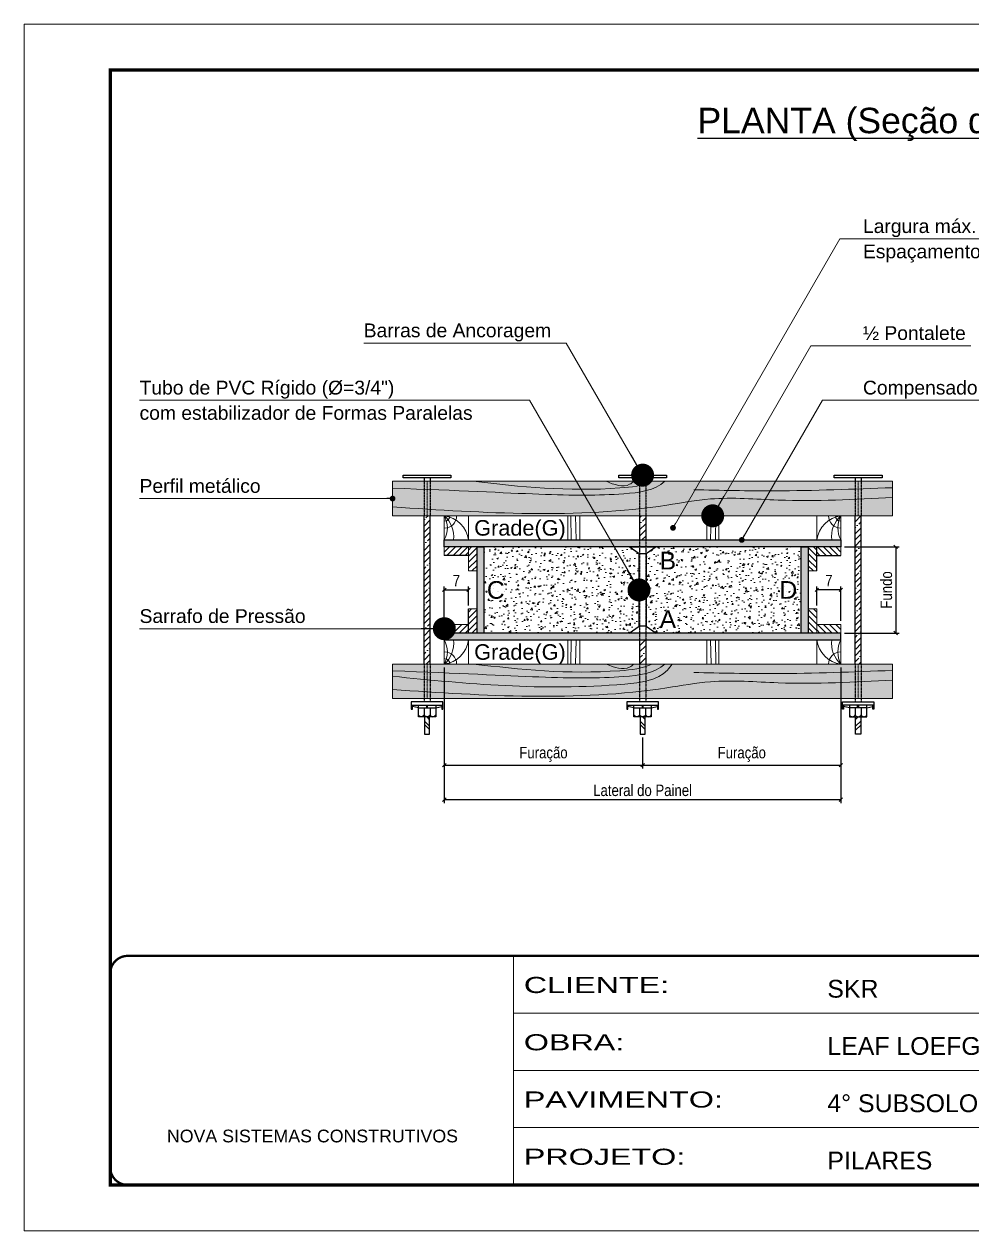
# Model space of a CAD drawing. Header units: millimetres. Extents: x 13777 to 27878, y -21631 to 6985.
# Drawn here: x 19182 to 20006, y 5935 to 6985 of the extents above; entities that cross this region are included whole.
import ezdxf
from ezdxf.enums import TextEntityAlignment as Align

# ---------------------------------------------------------------- set-up
doc = ezdxf.new("R2010")
doc.units = ezdxf.units.MM
for name, pattern in [('CONTINUO', [0]), ('DASHED', [0.75, 0.5, -0.25]), ('HIDDEN', [0.375, 0.25, -0.125])]:
    doc.linetypes.add(name, pattern=pattern)
doc.layers.add('BARRA ANCORAGEM', color=251, linetype='Continuous')
doc.layers.add('COTA', color=241, linetype='Continuous')
for name, color, linetype, lineweight in [('Demarcação 1', 251, 'Continuous', 9), ('Folhas', 255, 'Continuous', 9), ('Hachura', 251, 'Continuous', 9), ('Madeira', 126, 'Continuous', 18), ('Perfil Metálico', 224, 'Continuous', 18), ('SARRAFO DE PRESSAO', 251, 'DASHED', 9)]:
    doc.layers.add(name, color=color, linetype=linetype, lineweight=lineweight)
doc.layers.add('Demarcação 2', color=7, linetype='Continuous', lineweight=9, true_color=0xe0e0e0)
doc.styles.add('ARIAL', font='arial.ttf')
doc.styles.add('COTA TECNICA-50', font='techl___.ttf', dxfattribs={"height": 10})
doc.styles.add('SANSSERIF', font='sas_____.pfb')
doc.styles.get("Standard").update_dxf_attribs({"font": 'arial.ttf'})
doc.styles.add('Tecnologia', font='')
doc.styles.get('Tecnologia').set_extended_font_data('Forgotten Futurist')
doc.dimstyles.new('3x', dxfattribs={"dimtxt": 10, "dimasz": 5, "dimexe": 7, "dimexo": 5, "dimgap": 4, "dimtad": 1, "dimdec": 4, "dimlfac": 0.3333333333333333, "dimdsep": 46, "dimtxsty": 'Standard', "dimblk": 'DOT', "dimcen": 0.09, "dimclrd": 1, "dimclre": 1, "dimclrt": 2, "dimadec": 0, "dimazin": 2, "dimtfac": 1, "dimtdec": 4, "dimtmove": 0, "dimatfit": 3, "dimldrblk": 'DOT', "dimfxl": 1, "dimtolj": 1, "dimtzin": 0, "dimlwd": 9, "dimlwe": 9, "dimarcsym": 0})
doc.dimstyles.new('COTA PAINEL-50', dxfattribs={"dimtxt": 10, "dimasz": 3, "dimexe": 3, "dimexo": 3, "dimgap": 3, "dimtad": 1, "dimdec": 1, "dimzin": 12, "dimdsep": 46, "dimtxsty": 'COTA TECNICA-50', "dimblk1": 'OBLIQUE', "dimblk2": 'OBLIQUE', "dimsah": 1, "dimcen": 0.9, "dimclrd": 4, "dimclre": 4, "dimclrt": 240, "dimadec": 1, "dimazin": 3, "dimtfac": 1, "dimtdec": 1, "dimtmove": 0, "dimatfit": 3, "dimfxl": 1, "dimtolj": 1, "dimtzin": 12, "dimarcsym": 0})
pattern_1 = [(45, (12002.15363185017, 13986.28064989328), (-5.303300858899106, 5.303300858899107), []), (45, (12007.45693270018, 13986.28064989328), (-5.303300858899106, 5.303300858899107), [9.375, -1.875, 0, -1.875])]

# ---------------------------------------------------------------- blocks, each defined once
blk = doc.blocks.new('_Oblique')
at = {"color": 0, "linetype": 'ByBlock', "lineweight": -2}
blk.add_line((-0.5, -0.5), (0.5, 0.5), dxfattribs=at)
blk = doc.blocks.new('*D10')
at = {"layer": 'COTA', "color": 4, "lineweight": -2, "transparency": 16777216}
for p, q in [((19895.48296787242, 6529.910864975473), (19943.14651239649, 6529.910864975473)), ((19940.14651239649, 6529.910864975473), (19940.14651239649, 6454.910865050473)), ((19895.48296787248, 6454.910865050473), (19943.14651239649, 6454.910865050473))]:
    blk.add_line(p, q, dxfattribs=at)
at = {"layer": 'Defpoints', "color": 0, "transparency": 16777216}
for p in [(19892.48296787242, 6529.910864975473), (19892.48296787248, 6454.910865050473), (19940.14651239649, 6454.910865050473)]:
    blk.add_point(p, dxfattribs=at)
at = {"layer": 'COTA', "color": 4, "lineweight": -2, "transparency": 16777216, "xscale": 3, "yscale": 3, "zscale": 3}
for p, rotation in [((19940.14651239649, 6529.910864975473), 90), ((19940.14651239649, 6454.910865050473), 270)]:
    blk.add_blockref('_Oblique', p, dxfattribs=dict(at, rotation=rotation))
at = {"layer": 'COTA', "color": 240, "transparency": 16777216, "insert": (19932.02224339064, 6492.410865012966), "char_height": 10, "attachment_point": 5, "rotation": 90, "style": 'COTA TECNICA-50'}
blk.add_mtext('\\A1;Fundo', dxfattribs=at)
blk = doc.blocks.new('*D11')
at = {"layer": 'COTA', "color": 4, "lineweight": -2, "transparency": 16777216}
for p, q in [((19547.48296827827, 6424.910865080083), (19547.48296827827, 6336.948331657075)), ((19719.98296807542, 6364.02222514399), (19719.98296807542, 6336.948331657075)), ((19547.48296827827, 6339.948331657075), (19719.98296807542, 6339.948331657075))]:
    blk.add_line(p, q, dxfattribs=at)
at = {"layer": 'Defpoints', "color": 0, "transparency": 16777216}
for p in [(19547.48296827827, 6427.910865080083), (19719.98296807542, 6367.02222514399), (19719.98296807542, 6339.948331657075)]:
    blk.add_point(p, dxfattribs=at)
at = {"layer": 'COTA', "color": 4, "lineweight": -2, "transparency": 16777216, "xscale": 3, "yscale": 3, "zscale": 3, "rotation": 180}
blk.add_blockref('_Oblique', (19547.48296827827, 6339.948331657075), dxfattribs=at)
at = {"layer": 'COTA', "color": 4, "lineweight": -2, "transparency": 16777216, "xscale": 3, "yscale": 3, "zscale": 3}
blk.add_blockref('_Oblique', (19719.98296807542, 6339.948331657075), dxfattribs=at)
at = {"layer": 'COTA', "color": 240, "transparency": 16777216, "insert": (19633.73296817684, 6349.344530487484), "char_height": 10, "attachment_point": 5, "style": 'COTA TECNICA-50'}
blk.add_mtext('\\A1;Furação', dxfattribs=at)
blk = doc.blocks.new('*D12')
at = {"layer": 'COTA', "color": 4, "lineweight": -2, "transparency": 16777216}
for p, q in [((19892.48296787253, 6424.910865080083), (19892.48296787253, 6336.948331657075)), ((19719.98296807542, 6364.02222514399), (19719.98296807542, 6336.948331657075)), ((19719.98296807542, 6339.948331657075), (19892.48296787253, 6339.948331657075))]:
    blk.add_line(p, q, dxfattribs=at)
at = {"layer": 'Defpoints', "color": 0, "transparency": 16777216}
for p in [(19892.48296787253, 6427.910865080083), (19719.98296807542, 6367.02222514399), (19892.48296787253, 6339.948331657075)]:
    blk.add_point(p, dxfattribs=at)
at = {"layer": 'COTA', "color": 4, "lineweight": -2, "transparency": 16777216, "xscale": 3, "yscale": 3, "zscale": 3, "rotation": 180}
blk.add_blockref('_Oblique', (19719.98296807542, 6339.948331657075), dxfattribs=at)
at = {"layer": 'COTA', "color": 4, "lineweight": -2, "transparency": 16777216, "xscale": 3, "yscale": 3, "zscale": 3}
blk.add_blockref('_Oblique', (19892.48296787253, 6339.948331657075), dxfattribs=at)
at = {"layer": 'COTA', "color": 240, "transparency": 16777216, "insert": (19806.23296797397, 6349.344530487484), "char_height": 10, "attachment_point": 5, "style": 'COTA TECNICA-50'}
blk.add_mtext('\\A1;Furação', dxfattribs=at)
blk = doc.blocks.new('*D13')
at = {"layer": 'COTA', "color": 4, "lineweight": -2, "transparency": 16777216}
for p, q in [((19547.48296827827, 6424.910865080083), (19547.48296827827, 6306.948331657075)), ((19892.48296787253, 6424.910865080083), (19892.48296787253, 6306.948331657075)), ((19547.48296827827, 6309.948331657075), (19892.48296787253, 6309.948331657075))]:
    blk.add_line(p, q, dxfattribs=at)
at = {"layer": 'Defpoints', "color": 0, "transparency": 16777216}
for p in [(19547.48296827827, 6427.910865080083), (19892.48296787253, 6427.910865080083), (19892.48296787253, 6309.948331657075)]:
    blk.add_point(p, dxfattribs=at)
at = {"layer": 'COTA', "color": 4, "lineweight": -2, "transparency": 16777216, "xscale": 3, "yscale": 3, "zscale": 3, "rotation": 180}
blk.add_blockref('_Oblique', (19547.48296827827, 6309.948331657075), dxfattribs=at)
at = {"layer": 'COTA', "color": 4, "lineweight": -2, "transparency": 16777216, "xscale": 3, "yscale": 3, "zscale": 3}
blk.add_blockref('_Oblique', (19892.48296787253, 6309.948331657075), dxfattribs=at)
at = {"layer": 'COTA', "color": 240, "transparency": 16777216, "insert": (19719.9829680754, 6318.006811189239), "char_height": 10, "attachment_point": 5, "style": 'COTA TECNICA-50'}
blk.add_mtext('\\A1;Lateral do Painel', dxfattribs=at)
blk = doc.blocks.new('*D14')
at = {"layer": 'COTA', "color": 4, "lineweight": -2, "transparency": 16777216}
for p, q in [((19547.48296827836, 6465.410865042219), (19547.48296827836, 6495.410865012969)), ((19547.48296827836, 6492.410865012969), (19568.48296825525, 6492.410865012969)), ((19568.48296825525, 6478.910865029035), (19568.48296825525, 6495.410865012969))]:
    blk.add_line(p, q, dxfattribs=at)
at = {"layer": 'Defpoints', "color": 0, "transparency": 16777216}
for p in [(19568.48296825525, 6492.410865012969), (19568.48296825525, 6475.910865029035), (19547.48296827836, 6462.410865042219)]:
    blk.add_point(p, dxfattribs=at)
at = {"layer": 'COTA', "color": 4, "lineweight": -2, "transparency": 16777216, "xscale": 3, "yscale": 3, "zscale": 3, "rotation": 180}
blk.add_blockref('_Oblique', (19547.48296827836, 6492.410865012969), dxfattribs=at)
at = {"layer": 'COTA', "color": 4, "lineweight": -2, "transparency": 16777216, "xscale": 3, "yscale": 3, "zscale": 3}
blk.add_blockref('_Oblique', (19568.48296825525, 6492.410865012969), dxfattribs=at)
at = {"layer": 'COTA', "color": 240, "transparency": 16777216, "insert": (19557.98296826683, 6500.483964428174), "char_height": 10, "attachment_point": 5, "style": 'COTA TECNICA-50'}
blk.add_mtext('\\A1;7', dxfattribs=at)
blk = doc.blocks.new('*D15')
at = {"layer": 'COTA', "color": 4, "lineweight": -2, "transparency": 16777216}
for p, q in [((19871.48296789555, 6478.910865029035), (19871.48296789555, 6495.410865012969)), ((19892.48296787242, 6492.410865012969), (19871.48296789555, 6492.410865012969)), ((19892.48296787242, 6465.410865042219), (19892.48296787242, 6495.410865012969))]:
    blk.add_line(p, q, dxfattribs=at)
at = {"layer": 'Defpoints', "color": 0, "transparency": 16777216}
for p in [(19871.48296789555, 6492.410865012969), (19871.48296789555, 6475.910865029035), (19892.48296787242, 6462.410865042219)]:
    blk.add_point(p, dxfattribs=at)
at = {"layer": 'COTA', "color": 4, "lineweight": -2, "transparency": 16777216, "xscale": 3, "yscale": 3, "zscale": 3, "rotation": 180}
blk.add_blockref('_Oblique', (19871.48296789555, 6492.410865012969), dxfattribs=at)
at = {"layer": 'COTA', "color": 4, "lineweight": -2, "transparency": 16777216, "xscale": 3, "yscale": 3, "zscale": 3}
blk.add_blockref('_Oblique', (19892.48296787242, 6492.410865012969), dxfattribs=at)
at = {"layer": 'COTA', "color": 240, "transparency": 16777216, "insert": (19881.982967884, 6500.483964428174), "char_height": 10, "attachment_point": 5, "style": 'COTA TECNICA-50'}
blk.add_mtext('\\A1;7', dxfattribs=at)
blk = doc.blocks.new('_Dot')
at = {"color": 0, "linetype": 'ByBlock', "lineweight": -2}
blk.add_line((-0.5, 0), (-1, 0), dxfattribs=at)
at = {"color": 0, "linetype": 'ByBlock', "const_width": 0.5}
blk.add_lwpolyline([(-0.25, 0, 1), (0.25, 0, 1)], format="xyb", close=True, dxfattribs=at)
blk = doc.blocks.new('9999999999')
at = {"color": 30, "linetype": 'CONTINUO'}
for p, q in [((98564.56196592061, 34230.20511460536), (98564.56196592061, 34429.44862801625)), ((98564.56196592061, 34379.63774966353), (99583.97835781069, 34379.63774966353)), ((98564.56196592061, 34329.8268713108), (99487.97835781069, 34329.8268713108)), ((98564.56196592063, 34280.01599295808), (99487.97835781069, 34280.01599295808))]:
    blk.add_line(p, q, dxfattribs=at)
at = {"color": 30, "linetype": 'CONTINUO', "const_width": 2}
blk.add_lwpolyline([(99583.97835781069, 34230.20511460536), (99583.97835781069, 34414.44862801625, 0.4142135623730951), (99568.97835781069, 34429.44862801625), (98228.97835781069, 34429.44862801625, 0.4142135623730951), (98213.97835781069, 34414.44862801625), (98213.97835781069, 34245.20511460536, 0.4142135623730951), (98228.97835781069, 34230.20511460536), (99583.97835781069, 34230.20511460536)], format="xyb", dxfattribs=at)
at = {"layer": 'Folhas'}
blk.add_lwpolyline([(98138.97835781069, 34190.20511460536), (99623.97835781069, 34190.20511460536), (99623.97835781069, 35240.20511460536), (98138.97835781069, 35240.20511460536)], close=True, dxfattribs=at)
at = {"layer": 'Folhas', "color": 30, "const_width": 3}
blk.add_lwpolyline([(98213.97835781069, 34230.20511460536), (99583.97835781069, 34230.20511460536), (99583.97835781069, 35200.20511460536), (98213.97835781069, 35200.20511460536)], close=True, dxfattribs=at)
at = {"color": 7, "linetype": 'Continuous', "ltscale": 5, "style": 'ARIAL'}
for s, height, p in [('SKR', 15.48288, (98837.6812528586, 34393.12953067552)), ('LEAF LOEFGREN', 15.48288, (98837.6812528586, 34343.3186523228)), ('4° SUBSOLO', 15.48288, (98837.6812528586, 34293.50777397008)), ('NOVA SISTEMAS CONSTRUTIVOS', 11.0592, (98263.18703214587, 34267.21182737108)), ('PILARES', 15.48288, (98837.6812528586, 34243.69689561735))]:
    blk.add_text(s, height=height, dxfattribs=at).set_placement(p)
at = {"layer": 'Folhas', "color": 7, "style": 'Tecnologia', "width": 1.5}
for s, p in [('CLIENTE:', (98573.65419061291, 34397.16605924374)), ('OBRA:', (98573.65419061291, 34347.31415840245)), ('PAVIMENTO:', (98573.65419061291, 34297.50328004972)), ('PROJETO:', (98573.65419061291, 34247.692401697))]:
    blk.add_text(s, height=14, dxfattribs=at).set_placement(p)

msp = doc.modelspace()

# ---------------------------------------------------------------- hatches: boundary and pattern name
at = {"layer": 'Demarcação 1'}
for points in [[(19547.48296827839, 6535.910864968891), (19892.48296787242, 6535.910864968891), (19892.48296787242, 6529.910864975469), (19547.48296827839, 6529.910864975469)], [(19575.98296824704, 6529.910864975469), (19581.98296824041, 6529.910864975469), (19581.98296824041, 6454.91086505047), (19575.98296824704, 6454.91086505047)], [(19857.98296791043, 6529.910864975469), (19863.98296790379, 6529.910864975469), (19863.98296790379, 6454.91086505047), (19857.98296791043, 6454.91086505047)], [(19892.48296787242, 6454.91086505047), (19547.48296827836, 6454.91086505047), (19547.48296827836, 6448.910865057032), (19892.48296787242, 6448.910865057032)]]:
    msp.add_hatch(color=256, dxfattribs=at).paths.add_polyline_path(points)
at = {"layer": 'Demarcação 2'}
for points in [[(19937.48296782445, 6586.91086491275), (19502.48296832638, 6586.91086491275), (19502.48296832638, 6556.910864945754), (19937.48296782445, 6556.910864945754)], [(19937.48296782445, 6427.91086508017), (19502.48296832638, 6427.91086508017), (19502.48296832638, 6397.910865113159), (19937.48296782445, 6397.910865113159)]]:
    msp.add_hatch(color=256, dxfattribs=at).paths.add_polyline_path(points)
at = {"layer": 'Hachura'}
h = msp.add_hatch(dxfattribs=at)
h.set_pattern_fill('ANSI35', color=256, scale=30, style=0)
h.set_pattern_definition(pattern_1)
h.paths.add_polyline_path([(19529.81942375436, 6427.91086508017), (19535.14651283538, 6427.91086508017), (19535.14651283538, 6556.910864945754), (19529.81942375436, 6556.910864945754)])
h = msp.add_hatch(dxfattribs=at)
h.set_pattern_fill('ANSI35', color=256, scale=30, style=0)
h.set_pattern_definition(pattern_1)
h.paths.add_polyline_path([(19717.31942353492, 6535.910864968891), (19722.64651261591, 6535.910864968891), (19722.64651261591, 6556.910864945754), (19717.31942353492, 6556.910864945754)])
h = msp.add_hatch(dxfattribs=at)
h.set_pattern_fill('ANSI35', color=256, scale=30, style=0)
h.set_pattern_definition(pattern_1)
h.paths.add_polyline_path([(19904.81942331542, 6427.91086508017), (19910.14651239647, 6427.91086508017), (19910.14651239647, 6556.910864945754), (19904.81942331542, 6556.910864945754)])
h = msp.add_hatch(dxfattribs=at)
h.set_pattern_fill('ANSI31', color=256, scale=30, style=0)
h.set_pattern_definition([(45, (15883.0732254056, 5263.366186733079), (-2.651650429449553, 2.651650429449553), [])])
h.paths.add_polyline_path([(19568.48296825525, 6529.910864975469), (19547.48296827836, 6529.910864975469), (19547.48296827836, 6522.41086498372), (19568.48296825525, 6522.41086498372)])
h = msp.add_hatch(dxfattribs=at)
h.set_pattern_fill('ANSI31', color=256, scale=30, style=0)
h.set_pattern_definition([(45, (22683.57874125732, 11259.75128698224), (-2.651650429449553, 2.651650429449553), [])])
h.paths.add_polyline_path([(19575.98296824704, 6508.910864998563), (19575.98296824704, 6529.910864975469), (19568.48296825525, 6529.910864975469), (19568.48296825525, 6508.910864998563)])
h = msp.add_hatch(dxfattribs=at)
h.set_pattern_fill('AR-CONC', color=256, scale=2, style=0)
h.set_pattern_definition([(49.99999999999999, (15883.0732254056, 5282.866186733079), (14.34520365201507, -1.255042699651902), [1.5, -16.5]), (355, (15883.0732254056, 5282.866186733079), (-2.77502667226, 15.04384267400024), [1.2, -13.2]), (100.4514, (15884.26865900561, 5282.761599933079), (11.57018763428043, 13.78879084121907), [1.274803799999988, -14.0228422399999]), (46.18420000000002, (15883.0732254056, 5286.866186733079), (21.34482097251289, -3.310380286580362), [2.249999999999995, -24.74999999999996]), (96.63559999999998, (15884.8519603056, 5286.590320593079), (18.69325411097407, 19.48235741800884), [1.912205759999996, -21.03425999999994]), (351.1842, (15883.0732254056, 5286.866186733079), (18.69323890267254, 19.48237201850649), [1.8, -19.8]), (21, (15885.0732254056, 5285.866186733079), (11.93814104236923, -8.052377813306776), [1.5, -16.5]), (326.0000000000001, (15885.0732254056, 5285.866186733079), (4.866306638431634, 14.50300090093706), [1.2, -13.2]), (71.4514, (15886.0680700656, 5285.195154613079), (16.8044525716298, 6.450609934199048), [1.2748038, -14.02284224]), (37.50000000000001, (15883.0732254056, 5282.866186733079), (0.2431971063458134, 6.65787707662623), [0, -13.04, 0, -13.4, 0, -13.25]), (7.499999999999999, (15883.0732254056, 5282.866186733079), (5.261390748842972, 7.888234237647205), [0, -7.64, 0, -12.74, 0, -5.05]), (327.5, (15878.6132254056, 5282.866186733079), (10.67644872344818, -0.451097434687596), [0, -5, 0, -15.6, 0, -20.7]), (317.5, (15876.6132254056, 5282.866186733079), (11.66372338684772, 2.002099646646353), [0, -6.5, 0, -10.36, 0, -14.7])])
h.paths.add_polyline_path([(19716.85796807859, 6523.910864981464), (19708.31942354388, 6529.910864975469), (19581.98296824041, 6529.910864975469), (19581.98296824041, 6454.91086505047), (19708.31942354388, 6454.91086505047), (19716.85796807859, 6460.910865044474)])
h.paths.add_polyline_path([(19857.98296791043, 6454.91086505047), (19857.98296791043, 6529.910864975469), (19731.64651260695, 6529.910864975469), (19723.10796807224, 6523.910864981479), (19723.10796807224, 6460.91086504446), (19731.64651260695, 6454.91086505047)])
h.paths.add_polyline_path([(19580.53119296489, 6480.497959159771), (19603.96933755029, 6480.497959159771), (19603.96933755029, 6504.323770866167), (19580.53119296489, 6504.323770866167)], flags=9)
h.paths.add_polyline_path([(19730.91686536006, 6455.39086506314), (19752.97198129761, 6455.39086506314), (19752.97198129761, 6478.430865037792), (19730.91686536006, 6478.430865037792)], flags=25)
h.paths.add_polyline_path([(19730.94829782932, 6506.39086498814), (19752.94054882835, 6506.39086498814), (19752.94054882835, 6529.430864962791), (19730.94829782932, 6529.430864962791)], flags=24)
h.paths.add_polyline_path([(19835.14966401209, 6480.89086502564), (19858.32587135357, 6480.89086502564), (19858.32587135357, 6503.930865000291), (19835.14966401209, 6503.930865000291)], flags=9)
h = msp.add_hatch(dxfattribs=at)
h.set_pattern_fill('ANSI31', color=256, scale=30, style=0)
h.set_pattern_definition([(135, (16756.38719489345, 11259.75128698224), (2.651650429449553, 2.651650429449553), [])])
h.paths.add_polyline_path([(19863.98296790379, 6508.910864998563), (19863.98296790379, 6529.910864975469), (19871.48296789552, 6529.910864975469), (19871.48296789552, 6508.910864998563)])
h = msp.add_hatch(dxfattribs=at)
h.set_pattern_fill('ANSI31', color=256, scale=30, style=0)
h.set_pattern_definition([(135, (23556.8927107452, 5263.366186733079), (2.651650429449553, 2.651650429449553), [])])
h.paths.add_polyline_path([(19871.48296789552, 6529.910864975469), (19892.48296787242, 6529.910864975469), (19892.48296787242, 6522.41086498372), (19871.48296789552, 6522.41086498372)])
h = msp.add_hatch(dxfattribs=at)
h.set_pattern_fill('ANSI31', color=256, scale=30, style=0)
h.set_pattern_definition([(45, (22683.57874125732, 11205.75128703581), (-2.651650429449553, 2.651650429449553), [])])
h.paths.add_polyline_path([(19575.98296824698, 6454.910865052128), (19575.98296824698, 6475.910865029035), (19568.48296825525, 6475.910865029035), (19568.48296825525, 6454.910865052128)])
h = msp.add_hatch(dxfattribs=at)
h.set_pattern_fill('ANSI31', color=256, scale=30, style=0)
h.set_pattern_definition([(135, (16756.38719489351, 11205.75128703581), (2.651650429449553, 2.651650429449553), [])])
h.paths.add_polyline_path([(19863.98296790379, 6454.910865052128), (19863.98296790379, 6475.910865029035), (19871.48296789555, 6475.910865029035), (19871.48296789555, 6454.910865052128)])
h = msp.add_hatch(dxfattribs=at)
h.set_pattern_fill('ANSI31', color=256, scale=30, style=0)
h.set_pattern_definition([(45, (15883.0732254056, 5195.866186799829), (-2.651650429449553, 2.651650429449553), [])])
h.paths.add_polyline_path([(19568.48296825525, 6462.410865042219), (19547.48296827836, 6462.410865042219), (19547.48296827836, 6454.91086505047), (19568.48296825525, 6454.91086505047)])
h = msp.add_hatch(dxfattribs=at)
h.set_pattern_fill('ANSI31', color=256, scale=30, style=0)
h.set_pattern_definition([(135, (23556.8927107452, 5195.866186799829), (2.651650429449553, 2.651650429449553), [])])
h.paths.add_polyline_path([(19871.48296789552, 6462.410865042219), (19892.48296787242, 6462.410865042219), (19892.48296787242, 6454.91086505047), (19871.48296789552, 6454.91086505047)])
h = msp.add_hatch(dxfattribs=at)
h.set_pattern_fill('ANSI35', color=256, scale=30, style=0)
h.set_pattern_definition(pattern_1)
h.paths.add_polyline_path([(19722.64651261585, 6448.910865057032), (19717.31942353486, 6448.910865057032), (19717.31942353486, 6427.91086508017), (19722.64651261585, 6427.91086508017)])

# ---------------------------------------------------------------- linework, layer by layer
for p, q in [((19568.48296825525, 6522.41086498372), (19547.48296827836, 6522.41086498372)), ((19871.48296789552, 6508.910864998563), (19871.48296789552, 6529.910864975469)), ((19871.48296789552, 6522.41086498372), (19892.48296787242, 6522.41086498372)), ((19568.48296825525, 6454.910865052128), (19568.48296825525, 6475.910865029035))]:
    msp.add_line(p, q)
for points in [[(19547.48296827839, 6535.910864968891), (19892.48296787242, 6535.910864968891), (19892.48296787242, 6529.910864975469), (19547.48296827839, 6529.910864975469)], [(19575.98296824704, 6529.910864975469), (19581.98296824041, 6529.910864975469), (19581.98296824041, 6454.91086505047), (19575.98296824704, 6454.91086505047)], [(19857.98296791043, 6529.910864975469), (19863.98296790379, 6529.910864975469), (19863.98296790379, 6454.91086505047), (19857.98296791043, 6454.91086505047)], [(19892.48296787242, 6454.91086505047), (19547.48296827836, 6454.91086505047), (19547.48296827836, 6448.910865057032), (19892.48296787242, 6448.910865057032)]]:
    msp.add_lwpolyline(points, close=True)
at = {"layer": 'BARRA ANCORAGEM'}
for p, q in [((19529.81942375433, 6589.910864912736), (19529.8194237543, 6586.91086491275)), ((19535.14651283536, 6589.910864912736), (19535.14651283536, 6586.91086491275)), ((19717.31942353486, 6589.910864912736), (19717.31942353486, 6586.910864912736)), ((19722.64651261591, 6589.910864912736), (19722.64651261591, 6586.910864912736)), ((19904.81942331542, 6589.910864912736), (19904.81942331542, 6586.91086491275)), ((19910.14651239644, 6589.910864912736), (19910.14651239644, 6586.91086491275)), ((19529.81942375436, 6427.91086508017), (19529.81942375436, 6556.910864945754)), ((19535.14651283538, 6427.91086508017), (19535.14651283538, 6556.910864945754)), ((19717.31942353492, 6556.910864945754), (19717.31942353492, 6535.910864968862)), ((19722.64651261591, 6556.910864945754), (19722.64651261591, 6535.910864968862)), ((19904.81942331542, 6427.91086508017), (19904.81942331542, 6556.910864945754)), ((19910.14651239647, 6427.91086508017), (19910.14651239647, 6556.910864945754)), ((19723.10796807224, 6523.910864981479), (19716.85796807859, 6523.910864981464)), ((19723.10796807224, 6460.91086504446), (19716.85796807859, 6460.910865044474)), ((19717.31942353486, 6448.910865057062), (19717.31942353486, 6427.91086508017)), ((19722.64651261585, 6448.910865057062), (19722.64651261585, 6427.91086508017)), ((19524.97151699029, 6389.906607431743), (19519.66931606941, 6391.070753073733)), ((19539.99441959943, 6389.906607431743), (19545.29662052031, 6391.070753073733)), ((19712.47151677085, 6389.906607431729), (19707.16931584997, 6391.070753073733)), ((19727.49441937999, 6389.906607431729), (19732.79662030087, 6391.070753073733)), ((19899.97151655134, 6389.906607431743), (19894.66931563049, 6391.070753073733)), ((19914.99441916048, 6389.906607431743), (19920.29662008136, 6391.070753073733)), ((19534.69221867855, 6373.906290956007), (19530.2737179112, 6378.324791723358)), ((19534.69221867861, 6370.97377772119), (19530.2737179112, 6375.3922784886)), ((19534.69221867855, 6379.771317440353), (19532.44131097484, 6382.022225144019)), ((19722.19221845911, 6373.906290956007), (19717.77371769173, 6378.324791723358)), ((19722.19221845916, 6370.97377772119), (19717.77371769173, 6375.3922784886)), ((19722.19221845911, 6379.771317440353), (19719.9413107554, 6382.022225144005)), ((19905.27371747228, 6379.771317440353), (19907.52462517593, 6382.022225144019)), ((19905.27371747228, 6373.906290956007), (19909.6922182396, 6378.324791723373)), ((19905.27371747228, 6370.432323071915), (19909.6922182396, 6374.850823839273))]:
    msp.add_line(p, q, dxfattribs=at)
at = {"layer": 'BARRA ANCORAGEM', "linetype": 'HIDDEN'}
for p, q in [((19529.8194237543, 6586.91086491275), (19529.81942375436, 6556.910864945754)), ((19535.14651283536, 6586.91086491275), (19535.14651283538, 6556.910864945754)), ((19717.31942353492, 6586.910864912736), (19717.31942353492, 6556.910864945754)), ((19722.64651261597, 6586.910864912736), (19722.64651261591, 6556.910864945754)), ((19904.81942331542, 6586.91086491275), (19904.81942331542, 6556.910864945754)), ((19910.14651239644, 6586.91086491275), (19910.14651239647, 6556.910864945754)), ((19717.31942353492, 6535.910864968862), (19717.31942353486, 6448.910865057062)), ((19722.64651261591, 6535.910864968862), (19722.64651261585, 6448.910865057062)), ((19529.81942375436, 6427.91086508017), (19529.81942375436, 6394.910865113188)), ((19535.14651283538, 6427.91086508017), (19535.14651283538, 6394.910865113188)), ((19717.31942353486, 6427.91086508017), (19717.31942353486, 6394.910865113159)), ((19722.64651261585, 6427.91086508017), (19722.6465126158, 6394.910865113159)), ((19904.81942331542, 6427.91086508017), (19904.81942331542, 6394.910865113188)), ((19910.14651239647, 6427.91086508017), (19910.14651239647, 6394.910865113188))]:
    msp.add_line(p, q, dxfattribs=at)
at = {"layer": 'BARRA ANCORAGEM', "flags": 128}
for points in [[(19511.68049810595, 6592.310684361486), (19553.28543848377, 6592.310684361486), (19553.28543848374, 6589.91086491275), (19511.68049810595, 6589.91086491275)], [(19699.18049788651, 6592.310684361486), (19740.78543826432, 6592.310684361486), (19740.78543826427, 6589.91086491275), (19699.18049788651, 6589.91086491275)], [(19886.68049766704, 6592.310684361486), (19928.28543804482, 6592.310684361486), (19928.28543804482, 6589.91086491275), (19886.68049766704, 6589.91086491275)]]:
    msp.add_lwpolyline(points, close=True, dxfattribs=at)
at = {"layer": 'BARRA ANCORAGEM'}
msp.add_lwpolyline([(19708.31942354388, 6529.910864975469), (19731.64651260695, 6529.910864975469), (19723.10796807224, 6523.910864981479), (19723.10796807224, 6460.91086504446), (19731.64651260695, 6454.91086505047), (19708.31942354388, 6454.91086505047), (19716.85796807859, 6460.910865044474), (19716.85796807859, 6523.910864981464)], close=True, dxfattribs=at)
at = {"layer": 'BARRA ANCORAGEM', "flags": 128}
for points in [[(19546.18032067381, 6394.910865113159), (19518.78561591594, 6394.910865113159), (19518.78561591594, 6392.235624127576), (19546.18032067381, 6392.235624127576)], [(19545.29662052031, 6392.235624127576), (19545.29662052031, 6388.676682988507), (19546.18032067381, 6388.676682988507), (19546.18032067381, 6394.910865113159)], [(19733.68032045436, 6394.910865113159), (19706.28561569647, 6394.910865113159), (19706.28561569647, 6392.235624127576), (19733.68032045436, 6392.235624127576)], [(19732.79662030087, 6392.235624127576), (19732.79662030087, 6388.676682988493), (19733.68032045436, 6388.676682988493), (19733.68032045436, 6394.910865113159)], [(19894.66931563046, 6392.23562412759), (19894.66931563046, 6388.676682988507), (19893.78561547702, 6388.676682988507), (19893.78561547702, 6394.910865113174)], [(19893.78561547702, 6394.910865113174), (19921.18032023486, 6394.910865113174)], [(19921.18032023486, 6394.910865113174), (19921.18032023481, 6388.676682988507), (19920.29662008136, 6388.676682988507), (19920.29662008136, 6392.23562412759)], [(19518.78561591594, 6392.235624127576), (19518.78561591603, 6388.676682988507), (19519.66931606941, 6388.676682988507), (19519.66931606941, 6392.235624127576)], [(19539.99441959943, 6392.235624127576), (19539.99441959943, 6382.02222514399), (19524.97151699029, 6382.02222514399), (19524.97151699029, 6392.235624127576)], [(19524.97151699029, 6389.906607431743), (19539.99441959943, 6389.906607431743)], [(19532.04111821811, 6392.235624127576), (19532.04111821811, 6389.906607431743)], [(19532.92481837161, 6389.906607431743), (19532.92481837161, 6392.235624127576)], [(19706.28561569647, 6392.235624127576), (19706.28561569655, 6388.676682988493), (19707.16931584997, 6388.676682988493), (19707.16931584997, 6392.235624127576)], [(19727.49441937999, 6392.235624127576), (19727.49441937999, 6382.02222514399), (19712.47151677085, 6382.02222514399), (19712.47151677085, 6392.235624127576)], [(19712.47151677085, 6389.906607431729), (19727.49441937999, 6389.906607431729)], [(19719.54111799867, 6392.235624127576), (19719.54111799867, 6389.906607431729)], [(19720.42481815217, 6389.906607431729), (19720.42481815217, 6392.235624127576)], [(19921.18032023486, 6392.23562412759), (19893.78561547702, 6392.23562412759)], [(19899.97151655137, 6392.23562412759), (19899.97151655137, 6382.022225144005), (19914.99441916048, 6382.022225144005), (19914.99441916048, 6392.23562412759)], [(19914.99441916048, 6389.906607431743), (19899.97151655137, 6389.906607431743)], [(19907.04111777922, 6389.906607431743), (19907.04111777922, 6392.23562412759)], [(19907.92481793269, 6392.23562412759), (19907.92481793269, 6389.906607431743)], [(19530.27371791117, 6382.022225144034), (19530.27371791117, 6367.02222514399), (19534.69221867855, 6367.02222514399), (19534.69221867855, 6382.022225144034)], [(19717.77371769173, 6382.022225144034), (19717.77371769173, 6367.02222514399), (19722.19221845911, 6367.02222514399), (19722.19221845911, 6382.022225144034)], [(19909.69221823966, 6382.022225144048), (19909.69221823966, 6367.02222514399), (19905.27371747225, 6367.02222514399), (19905.27371747228, 6382.022225144048)]]:
    msp.add_lwpolyline(points, dxfattribs=at)
for points in [[(19529.83186783445, 6389.906607431743), (19529.83186783445, 6383.789625450945, -0.7297960342994486), (19524.97151699029, 6383.789625450945, -0.7297960342994486)], [(19535.13406875533, 6389.906607431743), (19535.13406875533, 6383.789625450945, -0.6666666666662623), (19529.83186783445, 6383.789625450945, -0.6666666666662623)], [(19717.331867615, 6389.906607431729), (19717.331867615, 6383.789625450931, -0.7297960342994486), (19712.47151677085, 6383.789625450931, -0.7297960342994486)], [(19722.63406853588, 6389.906607431729), (19722.63406853588, 6383.789625450931, -0.6666666666662623), (19717.331867615, 6383.789625450931, -0.6666666666662623)], [(19904.8318673955, 6389.906607431743), (19904.8318673955, 6383.789625450945, 0.6666666666662623), (19910.13406831638, 6383.789625450945, 0.6666666666662623)], [(19910.13406831638, 6389.906607431743), (19910.13406831638, 6383.789625450945, 0.7297960342994486), (19914.99441916048, 6383.789625450945, 0.7297960342994486)]]:
    msp.add_lwpolyline(points, format="xyb", dxfattribs=at)
at = {"layer": 'BARRA ANCORAGEM'}
for centre in [(19537.56424417738, 6384.567828172605), (19725.06424395794, 6384.567828172605), (19902.40169197345, 6384.56782817262)]:
    msp.add_arc(centre, 2.551735107341757, 197.756360599957, 342.243639400043, dxfattribs=at)
at = {"layer": 'Hachura'}
for p, q in [((19657.52857509548, 6556.910864946787), (19657.81085328963, 6535.910864967815)), ((19661.48168391345, 6556.910864946787), (19662.19041464828, 6535.910864967815)), ((19779.71171175911, 6556.910864946787), (19779.00298102434, 6535.910864967815)), ((19783.66482057709, 6556.910864946787), (19783.38254238294, 6535.910864967815)), ((19657.52857509548, 6427.910865079137), (19657.81085328963, 6448.910865058109)), ((19661.48168391345, 6427.910865079137), (19662.19041464828, 6448.910865058109)), ((19779.71171175911, 6427.910865079137), (19779.00298102434, 6448.910865058109)), ((19783.66482057709, 6427.910865079137), (19783.38254238294, 6448.910865058109))]:
    msp.add_line(p, q, dxfattribs=at)
for centre, radius, start, end in [((19544.22825908045, 6532.656155770956), 24.47210757406724, 7.64279383909827, 82.35720616132271), ((19531.89360176924, 6539.014998777091), 23.73373915088548, 352.4847589453287, 48.94037234392199), ((19528.16774475448, 6546.410864957308), 21.98471877318981, 331.4709372012196, 28.52906279878037), ((19547.48296827836, 6556.910864945754), 1.746188389899414, 270, 359.9999999995831), ((19547.48296827836, 6556.910864945754), 4.750850746869671, 270, 0), ((19547.48296827836, 6556.910864945754), 10.70049253431805, 270, 0), ((19895.73767707035, 6532.656155770956), 24.47210757406724, 97.64279383867728, 172.3572061609017), ((19892.48296787242, 6556.910864945754), 10.70049253431805, 180, 270), ((19908.07233438156, 6539.014998777091), 23.73373915088548, 131.059627656078, 187.5152410546713), ((19892.48296787247, 6556.910864945754), 4.750850746869671, 180, 269.9999999991662), ((19911.79819139636, 6546.410864957308), 21.98471877318981, 151.4709372012196, 208.5290627987804), ((19892.48296787242, 6556.910864945754), 1.746188389899414, 180, 270), ((19544.22825908045, 6452.165574254939), 24.47210757406724, 277.6427938386773, 352.3572061609017), ((19531.89360176924, 6445.806731248833), 23.73373915088548, 311.059627656078, 7.515241054671257), ((19528.16774475448, 6438.410865068601), 21.98471877318981, 331.4709372012196, 28.52906279878037), ((19895.73767707035, 6452.165574254939), 24.47210757406724, 187.6427938390983, 262.3572061613227), ((19908.07233438156, 6445.806731248833), 23.73373915088548, 172.4847589453288, 228.940372343922), ((19911.79819139636, 6438.410865068601), 21.98471877318981, 151.4709372012196, 208.5290627987804), ((19547.48296827836, 6427.91086508017), 10.70049253431805, 0, 90), ((19892.48296787242, 6427.91086508017), 10.70049253431805, 90, 180), ((19547.48296827836, 6427.91086508017), 4.750850746869671, 0, 89.99999999916623), ((19547.48296827836, 6427.91086508017), 1.746188389899414, 4.168816632087861e-10, 90)]:
    msp.add_arc(centre, radius, start, end, dxfattribs=at)
for points, knots in [([(19502.48296832638, 6581.009425645692), (19618.65083237663, 6576.854837732832), (19670.76061919289, 6571.467552226188), (19730.48200557405, 6578.749103343251), (19739.33916278435, 6586.91086491275)], [0, 0, 0, 0, 125.1825811556602, 162.3251978992898, 162.3251978992898, 162.3251978992898, 162.3251978992898]), ([(19572.56316385157, 6586.91086491275), (19613.55029895955, 6582.315747984909), (19663.42594564579, 6576.724129352113), (19720.18747465837, 6583.003222012228), (19728.36473116719, 6586.910864912765)], [0, 0, 0, 0, 127.7419890025806, 155.4442459493314, 155.4442459493314, 155.4442459493314, 155.4442459493314]), ([(19502.48296832638, 6422.009425846116), (19618.65083237663, 6417.854837933255), (19670.76061919289, 6412.467552426611), (19730.48200557405, 6419.749103543674), (19739.33916278435, 6427.910865113174)], [0, 0, 0, 0, 125.1825811556602, 162.3251978992898, 162.3251978992898, 162.3251978992898, 162.3251978992898]), ([(19572.56316385157, 6427.910865113174), (19613.55029895955, 6423.315748185332), (19663.42594564579, 6417.724129552536), (19720.18747465837, 6424.003222212652), (19728.36473116719, 6427.910865113188)], [0, 0, 0, 0, 127.7419890025806, 155.4442459493314, 155.4442459493314, 155.4442459493314, 155.4442459493314])]:
    msp.add_open_spline(points, degree=3, knots=knots, dxfattribs=at)
for points in [[(19688.16576572765, 6586.91086491275), (19708.66382187158, 6584.300545527722), (19712.36549606519, 6586.91086491275)], [(19502.48296832638, 6564.655553530296), (19741.19085448044, 6566.236491360882), (19778.9736528154, 6571.56049921741), (19837.95832414856, 6570.623344313271), (19937.48296782445, 6572.8516498187)], [(19937.48296782445, 6581.397626289681), (19835.01085104695, 6578.628503479636), (19764.41702916655, 6579.559773448686)], [(19502.48296832638, 6417.280344088203), (19704.39495641207, 6410.500127525074), (19741.50957117603, 6422.640187041941), (19745.7265824313, 6427.910865113174)], [(19688.16576572765, 6427.910865113174), (19708.66382187158, 6425.300545728145), (19712.36549606519, 6427.910865113174)], [(19937.48296782445, 6422.397626490105), (19835.01085104695, 6419.62850368006), (19764.41702916655, 6420.559773649109)], [(19502.48296832638, 6405.655553730719), (19741.19085448044, 6407.236491561305), (19778.9736528154, 6412.560499417834), (19837.95832414856, 6411.623344513695), (19937.48296782445, 6413.851650019124)]]:
    msp.add_spline(points, degree=3, dxfattribs=at)
at = {"layer": 'Madeira'}
msp.add_line((19892.48296787242, 6529.910864975469), (19863.98296790379, 6529.910864975469), dxfattribs=at)
at = {"layer": 'Madeira', "linetype": 'HIDDEN'}
for points in [[(19502.48296832638, 6556.91086491275), (19532.48296832638, 6556.91086491275), (19532.48296832638, 6586.91086491275), (19502.48296832638, 6586.91086491275)], [(19937.48296782445, 6556.91086491275), (19907.48296782445, 6556.91086491275), (19907.48296782445, 6586.91086491275), (19937.48296782445, 6586.91086491275)], [(19502.48296832638, 6427.910865113174), (19532.48296832638, 6427.910865113174), (19532.48296832638, 6397.910865113174), (19502.48296832638, 6397.910865113174)], [(19937.48296782445, 6427.910865113174), (19907.48296782445, 6427.910865113174), (19907.48296782445, 6397.910865113174), (19937.48296782445, 6397.910865113174)]]:
    msp.add_lwpolyline(points, close=True, dxfattribs=at)
at = {"layer": 'Madeira'}
for points in [[(19547.48296827836, 6535.910864968848), (19568.48296825525, 6535.910864968848), (19568.48296825525, 6556.910864945754), (19547.48296827836, 6556.910864945754)], [(19665.48296824477, 6556.910864946787), (19654.98296825525, 6556.910864946787), (19654.98296825525, 6535.910864967815), (19665.48296824477, 6535.910864967815)], [(19775.71042742785, 6556.910864946787), (19786.21042741731, 6556.910864946787), (19786.21042741731, 6535.910864967815), (19775.71042742785, 6535.910864967815)], [(19892.48296787242, 6535.910864968848), (19871.48296789552, 6535.910864968848), (19871.48296789552, 6556.910864945754), (19892.48296787242, 6556.910864945754)], [(19547.48296827836, 6448.910865057032), (19568.48296825525, 6448.910865057032), (19568.48296825525, 6427.910865080155), (19547.48296827836, 6427.910865080155)], [(19665.48296824477, 6427.910865079137), (19654.98296825525, 6427.910865079137), (19654.98296825525, 6448.910865058109), (19665.48296824477, 6448.910865058109)], [(19775.71042742785, 6427.910865079137), (19786.21042741731, 6427.910865079137), (19786.21042741731, 6448.910865058109), (19775.71042742785, 6448.910865058109)], [(19892.48296787242, 6448.910865057032), (19871.48296789552, 6448.910865057032), (19871.48296789552, 6427.910865080155), (19892.48296787242, 6427.910865080155)]]:
    msp.add_lwpolyline(points, close=True, dxfattribs=at)
for points in [[(19568.48296825694, 6522.41086498372), (19547.48296827836, 6522.41086498372), (19547.48296827836, 6529.910864975469)], [(19547.48296827836, 6529.910864975469), (19575.98296824704, 6529.910864975469)], [(19575.98296824704, 6529.910864975469), (19575.98296824704, 6508.910864996904), (19568.48296825525, 6508.910864996904), (19568.48296825525, 6529.910864975469)], [(19863.98296790379, 6529.910864975469), (19863.98296790379, 6508.910864996904), (19871.48296789552, 6508.910864996904), (19871.48296789552, 6529.910864975469)], [(19871.48296789389, 6522.41086498372), (19892.48296787242, 6522.41086498372), (19892.48296787242, 6529.910864975469)], [(19568.48296825525, 6454.91086505047), (19568.48296825525, 6475.910865029035), (19575.98296824698, 6475.910865029035), (19575.98296824698, 6454.91086505047)], [(19871.48296789555, 6454.91086505047), (19871.48296789555, 6475.910865029035), (19863.98296790379, 6475.910865029035), (19863.98296790379, 6454.91086505047), (19892.48296787242, 6454.91086505047)], [(19575.98296824698, 6454.91086505047), (19547.48296827836, 6454.91086505047), (19547.48296827836, 6462.410865042219), (19568.48296825694, 6462.410865042219)], [(19892.48296787242, 6454.91086505047), (19892.48296787242, 6462.410865042219), (19871.48296789389, 6462.410865042219)]]:
    msp.add_lwpolyline(points, dxfattribs=at)
at = {"layer": 'Perfil Metálico'}
for points in [[(19937.48296782445, 6586.91086491275), (19502.48296832638, 6586.91086491275), (19502.48296832638, 6556.910864945754), (19937.48296782445, 6556.910864945754)], [(19937.48296782445, 6427.91086508017), (19502.48296832638, 6427.91086508017), (19502.48296832638, 6397.910865113159), (19937.48296782445, 6397.910865113159)]]:
    msp.add_lwpolyline(points, close=True, dxfattribs=at)

# ---------------------------------------------------------------- block references
at = {"layer": 'SARRAFO DE PRESSAO', "color": 6, "linetype": 'ByBlock'}
msp.add_blockref('9999999999', (-78957.01106902372, -28255.47780396137), dxfattribs=at)

# ---------------------------------------------------------------- texts
at = {"color": 0, "linetype": 'Continuous', "ltscale": 5, "style": 'ARIAL'}
msp.add_text('%%UPLANTA (Seção do Pilar)', height=22.1184, dxfattribs=at).set_placement((19942.91966618098, 6889.820463297297), align=Align.CENTER)
for s, p in [('Largura máx. da Grade 1,50m', (19911.66227297792, 6802.9803406216)), ('Barras de Ancoragem', (19477.37586979587, 6712.25176638815)), ('½ Pontalete', (19911.66232037499, 6709.914080070119)), ('Tubo de PVC Rígido (Ø=3/4")', (19282.38408212627, 6662.461263896525)), ('Compensado 18mm', (19911.66232037499, 6662.461263896525)), ('Perfil metálico', (19282.38408212627, 6576.91086491275)), ('Sarrafo de Pressão ', (19282.38408212627, 6463.660865050462))]:
    msp.add_text(s, height=12, dxfattribs=at).set_placement(p)
for s, p in [('Espaçamento entre Pontaletes', (19911.66227297792, 6792.9803406216)), ('com estabilizador de Formas Paralelas', (19282.38408212627, 6652.461263896525))]:
    msp.add_text(s, height=12, dxfattribs=at).set_placement(p, align=Align.TOP_LEFT)
at = {"color": 0, "linetype": 'Continuous'}
for s, height, style, p in [('Grade(G)', 13.4999999865, 'SANSSERIF', (19573.48296825525, 6546.410864957308)), ('C', 15.35999998310244, 'ARIAL', (19584.50216158265, 6492.410865012969)), ('D', 15.35999998310244, 'ARIAL', (19838.98966400786, 6492.410865012969)), ('Grade(G)', 13.4999999865, 'SANSSERIF', (19573.48296825525, 6438.410865068594))]:
    msp.add_text(s, height=height, dxfattribs=dict(at, style=style)).set_placement(p, align=Align.MIDDLE_LEFT)
at = {"color": 0, "linetype": 'Continuous', "style": 'ARIAL'}
for s, p in [('B', (19741.94442332883, 6517.910864975469)), ('A', (19741.94442332886, 6466.91086505047))]:
    msp.add_text(s, height=15.35999998310245, dxfattribs=at).set_placement(p, align=Align.MIDDLE_CENTER)

# ---------------------------------------------------------------- dimensions: what is measured, and where the dimension line sits
at = {"layer": 'COTA'}
dim = msp.add_linear_dim(base=(19940.14651239649, 6454.910865050473), p1=(19892.48296787242, 6529.910864975469), p2=(19892.48296787247, 6454.91086505047), angle=90, text='Fundo', dimstyle='COTA PAINEL-50', dxfattribs=at)
dim.commit()
dim.dimension.update_dxf_attribs({"geometry": '*D10', "text_midpoint": (19932.02224339064, 6492.410865012966)})
dim = msp.add_linear_dim(base=(19568.48296825525, 6492.410865012969), p1=(19547.48296827836, 6462.410865042219), p2=(19568.48296825525, 6475.910865029035), text='7', dimstyle='COTA PAINEL-50', dxfattribs=at)
dim.commit()
dim.dimension.update_dxf_attribs({"geometry": '*D14', "text_midpoint": (19557.98296826683, 6492.410865012969), "dimtype": 160})
dim = msp.add_linear_dim(base=(19871.48296789555, 6492.410865012969), p1=(19892.48296787242, 6462.410865042219), p2=(19871.48296789555, 6475.910865029035), angle=180, text='7', dimstyle='COTA PAINEL-50', dxfattribs=at)
dim.commit()
dim.dimension.update_dxf_attribs({"geometry": '*D15', "text_midpoint": (19881.982967884, 6492.410865012969), "dimtype": 160})
for base, p1, p2, text, picture, middle in [((19719.98296807542, 6339.948331657075), (19547.48296827827, 6427.910865080083), (19719.98296807542, 6367.02222514399), 'Furação', '*D11', (19633.73296817684, 6349.344530487484)), ((19892.48296787253, 6309.948331657075), (19547.48296827827, 6427.910865080083), (19892.48296787253, 6427.910865080083), 'Lateral do Painel', '*D13', (19719.9829680754, 6318.006811189239)), ((19892.48296787253, 6339.948331657075), (19719.98296807542, 6367.02222514399), (19892.48296787253, 6427.910865080083), 'Furação', '*D12', (19806.23296797397, 6349.344530487484))]:
    dim = msp.add_linear_dim(base=base, p1=p1, p2=p2, text=text, dimstyle='COTA PAINEL-50', dxfattribs=at)
    dim.commit()
    dim.dimension.update_dxf_attribs({"geometry": picture, "text_midpoint": middle})

# ---------------------------------------------------------------- leaders
for points, override in [([(19746.41856848324, 6546.410864957308), (19891.66227297792, 6797.9803406216), (20167.42844886354, 6797.9803406216)], {"dimgap": 3, "dimtad": 0}), ([(19719.98296807539, 6592.310684361486), (19653.62170342636, 6707.25176638815), (19477.37586979587, 6707.25176638815)], {"dimasz": 20}), ([(19780.96042742258, 6556.910864946787), (19866.41012351495, 6704.914080070119), (20005.60558680516, 6704.914080070119)], {"dimasz": 20}), ([(19716.85796807859, 6492.410865012969), (19621.56607585332, 6657.461263896525), (19282.38408212627, 6657.461263896525)], {"dimasz": 20}), ([(19806.23296797399, 6535.910864968862), (19876.41012351495, 6657.461263896525), (20066.11949248328, 6657.461263896525)], {"dimgap": 3, "dimtad": 0}), ([(19502.48296832638, 6571.91086491275), (19282.38408212627, 6571.91086491275)], {"dimgap": 3, "dimtad": 0}), ([(19547.48296827836, 6458.66086505047), (19282.38408212627, 6458.660865050462)], {"dimasz": 20})]:
    msp.add_leader(points, dimstyle='3x', override=override)

doc.saveas('drawing.dxf')
